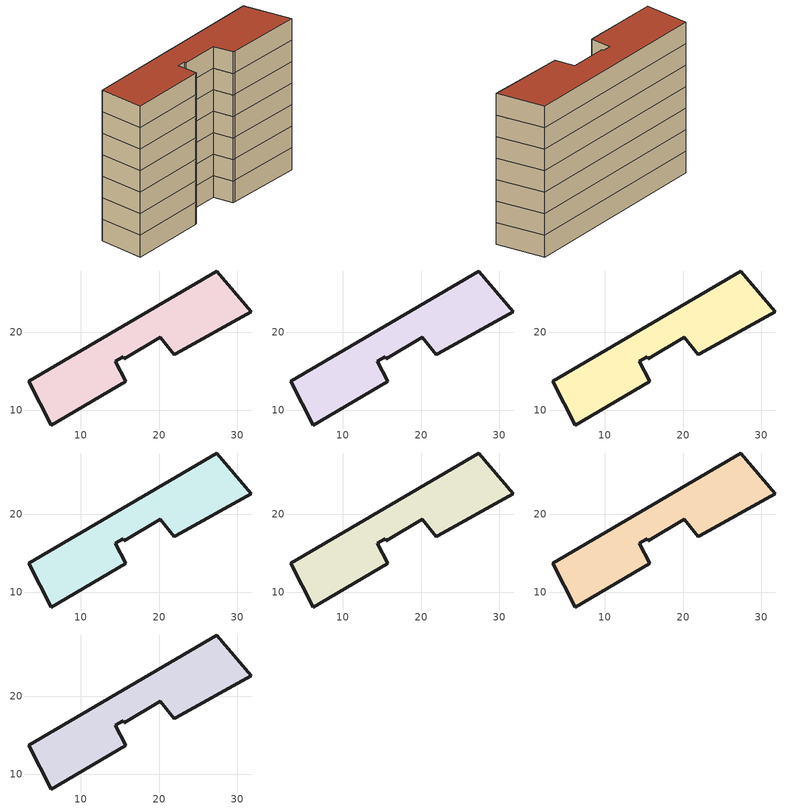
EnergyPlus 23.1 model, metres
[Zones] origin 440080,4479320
8a7e7afee6e17773_F0_whole
 floor ground (EU_floor_Construction): 27.41,27.81 31.77,22.58 22.17,17.26 21.94,17.13 20.19,19.32 15.58,16.61 15.4,16.85 14.4,16.29 15.75,13.68 15.69,13.64 6.24,8.12 3.37,13.7 z0
 wall outside (EU_wall_Construction): 6.24,8.12 15.69,13.64 15.75,13.68 14.4,16.29 15.4,16.85 15.58,16.61 20.19,19.32 21.94,17.13 22.17,17.26 31.77,22.58 27.41,27.81 3.37,13.7 6.24,8.12 z0:3
8a7e7afee6e17773_F1_whole
 floor to 8a7e7afee6e17773_F0_whole (EU_floor_Construction): 27.41,27.81 31.77,22.58 22.17,17.26 21.94,17.13 20.19,19.32 15.58,16.61 15.4,16.85 14.4,16.29 15.75,13.68 15.69,13.64 6.24,8.12 3.37,13.7 z3
 wall outside (EU_wall_Construction): 6.24,8.12 15.69,13.64 15.75,13.68 14.4,16.29 15.4,16.85 15.58,16.61 20.19,19.32 21.94,17.13 22.17,17.26 31.77,22.58 27.41,27.81 3.37,13.7 6.24,8.12 z3:6
8a7e7afee6e17773_F2_whole
 floor to 8a7e7afee6e17773_F1_whole (EU_floor_Construction): 27.41,27.81 31.77,22.58 22.17,17.26 21.94,17.13 20.19,19.32 15.58,16.61 15.4,16.85 14.4,16.29 15.75,13.68 15.69,13.64 6.24,8.12 3.37,13.7 z6
 wall outside (EU_wall_Construction): 6.24,8.12 15.69,13.64 15.75,13.68 14.4,16.29 15.4,16.85 15.58,16.61 20.19,19.32 21.94,17.13 22.17,17.26 31.77,22.58 27.41,27.81 3.37,13.7 6.24,8.12 z6:9
8a7e7afee6e17773_F3_whole
 floor to 8a7e7afee6e17773_F2_whole (EU_floor_Construction): 27.41,27.81 31.77,22.58 22.17,17.26 21.94,17.13 20.19,19.32 15.58,16.61 15.4,16.85 14.4,16.29 15.75,13.68 15.69,13.64 6.24,8.12 3.37,13.7 z9
 wall outside (EU_wall_Construction): 6.24,8.12 15.69,13.64 15.75,13.68 14.4,16.29 15.4,16.85 15.58,16.61 20.19,19.32 21.94,17.13 22.17,17.26 31.77,22.58 27.41,27.81 3.37,13.7 6.24,8.12 z9:12
8a7e7afee6e17773_F4_whole
 floor to 8a7e7afee6e17773_F3_whole (EU_floor_Construction): 27.41,27.81 31.77,22.58 22.17,17.26 21.94,17.13 20.19,19.32 15.58,16.61 15.4,16.85 14.4,16.29 15.75,13.68 15.69,13.64 6.24,8.12 3.37,13.7 z12
 wall outside (EU_wall_Construction): 6.24,8.12 15.69,13.64 15.75,13.68 14.4,16.29 15.4,16.85 15.58,16.61 20.19,19.32 21.94,17.13 22.17,17.26 31.77,22.58 27.41,27.81 3.37,13.7 6.24,8.12 z12:15
8a7e7afee6e17773_F5_whole
 floor to 8a7e7afee6e17773_F4_whole (EU_floor_Construction): 27.41,27.81 31.77,22.58 22.17,17.26 21.94,17.13 20.19,19.32 15.58,16.61 15.4,16.85 14.4,16.29 15.75,13.68 15.69,13.64 6.24,8.12 3.37,13.7 z15
 wall outside (EU_wall_Construction): 6.24,8.12 15.69,13.64 15.75,13.68 14.4,16.29 15.4,16.85 15.58,16.61 20.19,19.32 21.94,17.13 22.17,17.26 31.77,22.58 27.41,27.81 3.37,13.7 6.24,8.12 z15:18
8a7e7afee6e17773_F6_whole
 floor to 8a7e7afee6e17773_F5_whole (EU_floor_Construction): 27.41,27.81 31.77,22.58 22.17,17.26 21.94,17.13 20.19,19.32 15.58,16.61 15.4,16.85 14.4,16.29 15.75,13.68 15.69,13.64 6.24,8.12 3.37,13.7 z18
 wall outside (EU_wall_Construction): 6.24,8.12 15.69,13.64 15.75,13.68 14.4,16.29 15.4,16.85 15.58,16.61 20.19,19.32 21.94,17.13 22.17,17.26 31.77,22.58 27.41,27.81 3.37,13.7 6.24,8.12 z18:21
 roof outside (EU_roof_Construction): 22.17,17.26 31.77,22.58 27.41,27.81 3.37,13.7 6.24,8.12 15.69,13.64 15.75,13.68 14.4,16.29 15.4,16.85 15.58,16.61 20.19,19.32 21.94,17.13 z21
[Building]
EU S2 Campaign: North Axis=0; Terrain=City; Solar Distribution=FullExterior
[Site:Location]
Madrid: Latitude=40.5; Longitude=-3.5; Time Zone=1; Elevation=609
[SizingPeriod:WeatherFileDays]
AnnualSizingPeriod: Begin Month=1; Begin Day of Month=1; End Month=12; End Day of Month=31; Day of Week for Start Day=Monday; Use Weather File Daylight Saving Period=No; Use Weather File Rain and Snow Indicators=No
[MATERIAL]
EU_InternalMass_Material: Roughness=MediumRough; Thickness=0.1; Conductivity=1; Density=1800; Specific Heat=900; Thermal Absorptance=0.9; Solar Absorptance=0.7; Visible Absorptance=0.7
[MATERIAL:NOMASS] Roughness=MediumRough; Thermal Absorptance=0.9; Solar Absorptance=0.7; Visible Absorptance=0.7
Name | Thermal Resistance
EU_wall_NoMass | 1.60022
EU_roof_NoMass | 1.57597
EU_floor_NoMass | 0.470652
[CONSTRUCTION]
EU_wall_Construction: EU_wall_NoMass
EU_roof_Construction: EU_roof_NoMass
EU_floor_Construction: EU_floor_NoMass
EU_InternalMass_Construction: EU_InternalMass_Material
[ZONE] Type=1; Multiplier=1; Ceiling Height=autocalculate; Floor Area=autocalculate; Part of Total Floor Area=Yes
Name | Volume
8a7e7afee6e17773_F0_whole | 493.837
8a7e7afee6e17773_F1_whole; 8a7e7afee6e17773_F2_whole; 8a7e7afee6e17773_F3_whole; 8a7e7afee6e17773_F4_whole; 8a7e7afee6e17773_F5_whole; 8a7e7afee6e17773_F6_whole | 493.836
[INTERNALMASS] Construction=EU_InternalMass_Construction; Surface Area=164.612
Name | Zone or ZoneList
8a7e7afee6e17773_F0_whole_EU_InternalMass | 8a7e7afee6e17773_F0_whole
8a7e7afee6e17773_F1_whole_EU_InternalMass | 8a7e7afee6e17773_F1_whole
8a7e7afee6e17773_F2_whole_EU_InternalMass | 8a7e7afee6e17773_F2_whole
8a7e7afee6e17773_F3_whole_EU_InternalMass | 8a7e7afee6e17773_F3_whole
8a7e7afee6e17773_F4_whole_EU_InternalMass | 8a7e7afee6e17773_F4_whole
8a7e7afee6e17773_F5_whole_EU_InternalMass | 8a7e7afee6e17773_F5_whole
8a7e7afee6e17773_F6_whole_EU_InternalMass | 8a7e7afee6e17773_F6_whole
[OTHEREQUIPMENT] Fuel Type=Electricity; Design Level Calculation Method=Watts/Area; Power per Zone Floor Area=1; Fraction Latent=0; Fraction Radiant=0; Fraction Lost=0; Carbon Dioxide Generation Rate=0; EndUse Subcategory=EU_Step8_InternalGains
Name | Zone or ZoneList or Space or SpaceList | Schedule
EU_Step8_InternalGain_8a7e7afee6e17773_F0_whole_f000 | 8a7e7afee6e17773_F0_whole | EU_Step8_GainSchedule_8a7e7afee6e17773_F0_whole_f000
EU_Step8_InternalGain_8a7e7afee6e17773_F1_whole_f000 | 8a7e7afee6e17773_F1_whole | EU_Step8_GainSchedule_8a7e7afee6e17773_F1_whole_f000
EU_Step8_InternalGain_8a7e7afee6e17773_F2_whole_f000 | 8a7e7afee6e17773_F2_whole | EU_Step8_GainSchedule_8a7e7afee6e17773_F2_whole_f000
EU_Step8_InternalGain_8a7e7afee6e17773_F3_whole_f000 | 8a7e7afee6e17773_F3_whole | EU_Step8_GainSchedule_8a7e7afee6e17773_F3_whole_f000
EU_Step8_InternalGain_8a7e7afee6e17773_F4_whole_f000 | 8a7e7afee6e17773_F4_whole | EU_Step8_GainSchedule_8a7e7afee6e17773_F4_whole_f000
EU_Step8_InternalGain_8a7e7afee6e17773_F5_whole_f000 | 8a7e7afee6e17773_F5_whole | EU_Step8_GainSchedule_8a7e7afee6e17773_F5_whole_f000
EU_Step8_InternalGain_8a7e7afee6e17773_F6_whole_f000 | 8a7e7afee6e17773_F6_whole | EU_Step8_GainSchedule_8a7e7afee6e17773_F6_whole_f000
[ZONEVENTILATION:DESIGNFLOWRATE] Schedule=EU_AlwaysOn; Design Flow Rate Calculation Method=AirChanges/Hour; Air Changes per Hour=0.480704; Ventilation Type=Natural; Fan Pressure Rise=0; Fan Total Efficiency=1; Constant Term Coefficient=1; Temperature Term Coefficient=0; Velocity Term Coefficient=0; Velocity Squared Term Coefficient=0; Minimum Indoor Temperature=-100; Maximum Indoor Temperature=100; Delta Temperature=-100; Minimum Outdoor Temperature=-100; Maximum Outdoor Temperature=100; Maximum Wind Speed=40
Name | Zone or ZoneList or Space or SpaceList
EU_ConstantAir_8a7e7afee6e17773_F0_whole | 8a7e7afee6e17773_F0_whole
EU_ConstantAir_8a7e7afee6e17773_F1_whole | 8a7e7afee6e17773_F1_whole
EU_ConstantAir_8a7e7afee6e17773_F2_whole | 8a7e7afee6e17773_F2_whole
EU_ConstantAir_8a7e7afee6e17773_F3_whole | 8a7e7afee6e17773_F3_whole
EU_ConstantAir_8a7e7afee6e17773_F4_whole | 8a7e7afee6e17773_F4_whole
EU_ConstantAir_8a7e7afee6e17773_F5_whole | 8a7e7afee6e17773_F5_whole
EU_ConstantAir_8a7e7afee6e17773_F6_whole | 8a7e7afee6e17773_F6_whole
[HVACTEMPLATE:THERMOSTAT] Constant Heating Setpoint=20; Constant Cooling Setpoint=50
EU_HeatOnly_8a7e7afee6e17773_F0_whole; EU_HeatOnly_8a7e7afee6e17773_F1_whole; EU_HeatOnly_8a7e7afee6e17773_F2_whole; EU_HeatOnly_8a7e7afee6e17773_F3_whole; EU_HeatOnly_8a7e7afee6e17773_F4_whole; EU_HeatOnly_8a7e7afee6e17773_F5_whole; EU_HeatOnly_8a7e7afee6e17773_F6_whole
[HVACTEMPLATE:ZONE:IDEALLOADSAIRSYSTEM] System Availability Schedule=EU_AlwaysOn; Maximum Heating Supply Air Temperature=50; Minimum Cooling Supply Air Temperature=13; Maximum Heating Supply Air Humidity Ratio=0.0156; Minimum Cooling Supply Air Humidity Ratio=0.0077; Heating Limit=NoLimit; Cooling Limit=NoLimit; Heating Availability Schedule=EU_AlwaysOn; Cooling Availability Schedule=EU_CoolingOff; Dehumidification Control Type=ConstantSensibleHeatRatio; Cooling Sensible Heat Ratio=0.7; Dehumidification Setpoint=60; Humidification Control Type=None; Humidification Setpoint=30; Outdoor Air Method=None; Outdoor Air Flow Rate per Person=0.00944; Outdoor Air Flow Rate per Zone Floor Area=0; Outdoor Air Flow Rate per Zone=0; Demand Controlled Ventilation Type=None; Outdoor Air Economizer Type=NoEconomizer; Heat Recovery Type=None; Sensible Heat Recovery Effectiveness=0.7; Latent Heat Recovery Effectiveness=0.65
Name | Template Thermostat
8a7e7afee6e17773_F0_whole | EU_HeatOnly_8a7e7afee6e17773_F0_whole
8a7e7afee6e17773_F1_whole | EU_HeatOnly_8a7e7afee6e17773_F1_whole
8a7e7afee6e17773_F2_whole | EU_HeatOnly_8a7e7afee6e17773_F2_whole
8a7e7afee6e17773_F3_whole | EU_HeatOnly_8a7e7afee6e17773_F3_whole
8a7e7afee6e17773_F4_whole | EU_HeatOnly_8a7e7afee6e17773_F4_whole
8a7e7afee6e17773_F5_whole | EU_HeatOnly_8a7e7afee6e17773_F5_whole
8a7e7afee6e17773_F6_whole | EU_HeatOnly_8a7e7afee6e17773_F6_whole
[SIZING:ZONE] Zone Cooling Design Supply Air Temperature Input Method=SupplyAirTemperature; Zone Cooling Design Supply Air Temperature=13; Zone Heating Design Supply Air Temperature Input Method=SupplyAirTemperature; Zone Heating Design Supply Air Temperature=50; Zone Cooling Design Supply Air Humidity Ratio=0.008; Zone Heating Design Supply Air Humidity Ratio=0.008; Cooling Design Air Flow Method=DesignDay; Cooling Design Air Flow Rate=0; Cooling Minimum Air Flow per Zone Floor Area=0.000762; Cooling Minimum Air Flow=0; Cooling Minimum Air Flow Fraction=0.2; Heating Design Air Flow Method=DesignDay; Heating Design Air Flow Rate=0; Heating Maximum Air Flow per Zone Floor Area=0.002032; Heating Maximum Air Flow=0.141576; Heating Maximum Air Flow Fraction=0.3; Account for Dedicated Outdoor Air System=No; Dedicated Outdoor Air System Control Strategy=NeutralSupplyAir; Dedicated Outdoor Air Low Setpoint Temperature for Design=autosize; Dedicated Outdoor Air High Setpoint Temperature for Design=autosize; Zone Load Sizing Method=Sensible Load Only No Latent Load; Zone Latent Cooling Design Supply Air Humidity Ratio Input Method=HumidityRatioDifference; Zone Cooling Design Supply Air Humidity Ratio Difference=0.005; Zone Latent Heating Design Supply Air Humidity Ratio Input Method=HumidityRatioDifference; Zone Humidification Design Supply Air Humidity Ratio Difference=0.005
8a7e7afee6e17773_F0_whole; 8a7e7afee6e17773_F1_whole; 8a7e7afee6e17773_F2_whole; 8a7e7afee6e17773_F3_whole; 8a7e7afee6e17773_F4_whole; 8a7e7afee6e17773_F5_whole; 8a7e7afee6e17773_F6_whole
[SCHEDULE:CONSTANT]
Name | Hourly Value
EU_AlwaysOn | 1
EU_CoolingOff | 0
[SCHEDULE:FILE] Column Number=1; Rows to Skip at Top=0; Number of Hours of Data=8760; Column Separator=Comma; Interpolate to Timestep=No; Minutes per Item=60; Adjust Schedule for Daylight Savings=Yes
Name | File
EU_Step8_GainSchedule_8a7e7afee6e17773_F0_whole_f000 | C:\Users\o_iseri\Desktop\OpenUBEM\openubem\outputs\eu_evidence\EU-11\ES-MAD-BERRUGUETE\idfs\8a7e7afee6e17773\8a7e7afee6e17773_F0_whole_f000_gain.csv
EU_Step8_GainSchedule_8a7e7afee6e17773_F1_whole_f000 | C:\Users\o_iseri\Desktop\OpenUBEM\openubem\outputs\eu_evidence\EU-11\ES-MAD-BERRUGUETE\idfs\8a7e7afee6e17773\8a7e7afee6e17773_F1_whole_f000_gain.csv
EU_Step8_GainSchedule_8a7e7afee6e17773_F2_whole_f000 | C:\Users\o_iseri\Desktop\OpenUBEM\openubem\outputs\eu_evidence\EU-11\ES-MAD-BERRUGUETE\idfs\8a7e7afee6e17773\8a7e7afee6e17773_F2_whole_f000_gain.csv
EU_Step8_GainSchedule_8a7e7afee6e17773_F3_whole_f000 | C:\Users\o_iseri\Desktop\OpenUBEM\openubem\outputs\eu_evidence\EU-11\ES-MAD-BERRUGUETE\idfs\8a7e7afee6e17773\8a7e7afee6e17773_F3_whole_f000_gain.csv
EU_Step8_GainSchedule_8a7e7afee6e17773_F4_whole_f000 | C:\Users\o_iseri\Desktop\OpenUBEM\openubem\outputs\eu_evidence\EU-11\ES-MAD-BERRUGUETE\idfs\8a7e7afee6e17773\8a7e7afee6e17773_F4_whole_f000_gain.csv
EU_Step8_GainSchedule_8a7e7afee6e17773_F5_whole_f000 | C:\Users\o_iseri\Desktop\OpenUBEM\openubem\outputs\eu_evidence\EU-11\ES-MAD-BERRUGUETE\idfs\8a7e7afee6e17773\8a7e7afee6e17773_F5_whole_f000_gain.csv
EU_Step8_GainSchedule_8a7e7afee6e17773_F6_whole_f000 | C:\Users\o_iseri\Desktop\OpenUBEM\openubem\outputs\eu_evidence\EU-11\ES-MAD-BERRUGUETE\idfs\8a7e7afee6e17773\8a7e7afee6e17773_F6_whole_f000_gain.csv
